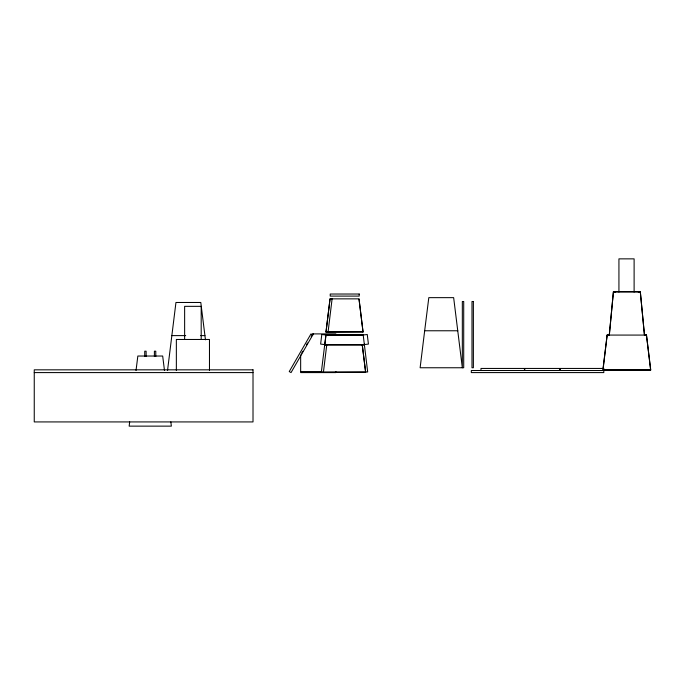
<?xml version="1.0" encoding="UTF-8"?>
<svg xmlns="http://www.w3.org/2000/svg" width="685" height="685" viewBox="0 0 685 685"><rect width="100%" height="100%" fill="white"/><g stroke="black" fill="none" stroke-linecap="round" stroke-linejoin="round"><path stroke-width="1.03" d="M609.333 335.076L613.417 291.793L640.321 291.793L644.465 335.076L640.312 291.793L613.409 291.793L609.273 335.076M603.125 368.941L607.141 335.076L646.477 335.076L650.75 370.003L648.695 370.26M129.671 421.909L129.157 426.138L171.361 426.138L170.839 421.909M167.534 370.474L175.951 302.479L200.791 302.479L205.457 339.828M326.017 331.737L330.05 298.857L359.017 298.857L363.041 331.985L326.017 331.985L328.072 331.985L332.105 298.857L330.05 298.857L326.017 331.985M364.317 344.084L364.386 345.094L324.793 345.094L325.974 334.999M326.805 344.418L323.423 372.238L321.368 371.989L325.914 334.999L363.204 334.999L367.682 371.989L323.423 372.238L365.627 372.238L362.254 344.76M424.666 330.769L420.128 367.759L463.711 367.759L463.711 301.511L462.332 301.511L462.332 367.759L453.65 297.65L428.81 297.65L424.666 330.769L457.794 330.769M602.997 368.941L607.158 335.076L609.213 335.325L607.141 335.076M136.024 370.517L137.839 356.029L162.679 356.029L164.486 370.517M301.717 353.066L302.77 351.242M306.452 344.855L307.505 343.031M311.195 336.643L312.78 333.903L335.856 333.903L335.856 334.939M313.37 333.903L291.039 372.589L289.25 371.553L310.981 333.903L312.78 334.939L312.78 333.903M324.733 344.084L324.733 344.589L320.623 344.084L321.804 334.494L327.961 335.256L361.089 335.256L367.254 334.494L368.427 344.084L364.317 344.589L324.793 344.589L324.793 345.094M646.477 335.076L644.405 335.325L646.46 335.076L650.613 370.003L603.005 370.003L650.613 370.003M638.257 291.99L640.312 291.793M363.041 331.737L328.072 331.985M171.815 335.607L185.703 335.607M200.662 335.607L204.935 335.607M603.802 370.517L471.314 370.517L471.314 372.589L603.802 372.589L603.802 368.444L480.973 368.444L480.973 370.517M300.655 371.553L321.984 371.553M34.25 372.589L253.013 372.589M613.417 291.793L615.481 291.99M602.869 370.003L604.923 370.26M362.194 344.512L365.627 371.989M363.041 331.985L359.017 299.114M634.113 291.99L634.113 258.861L618.932 258.861L618.932 291.99M560.33 368.444L560.33 370.517M559.987 368.444L559.987 370.517M559.508 368.444L559.508 370.517M524.796 368.444L524.796 370.517M524.445 368.444L524.445 370.517M363.204 335.504L363.144 334.494L325.914 334.494L325.974 335.504M335.856 371.553L335.856 372.589L300.655 372.589L300.655 354.89M209.473 370.448L209.473 339.469L176.353 339.469L176.353 370.448M201.193 339.469L201.193 306.341L184.633 306.341L184.633 339.469M155.778 356.542L155.778 351.2L154.399 351.2L154.399 356.542M146.119 356.542L146.119 351.2L144.732 351.2L144.732 356.542M359.205 294.028L330.221 294.028L330.221 296.1L359.205 296.1L359.205 294.028M473.378 301.511L471.991 301.511L471.991 367.759L473.378 367.759L473.378 301.511M253.013 369.832L34.25 369.832L34.25 421.926L253.013 421.926L253.013 369.832"/></g></svg>
